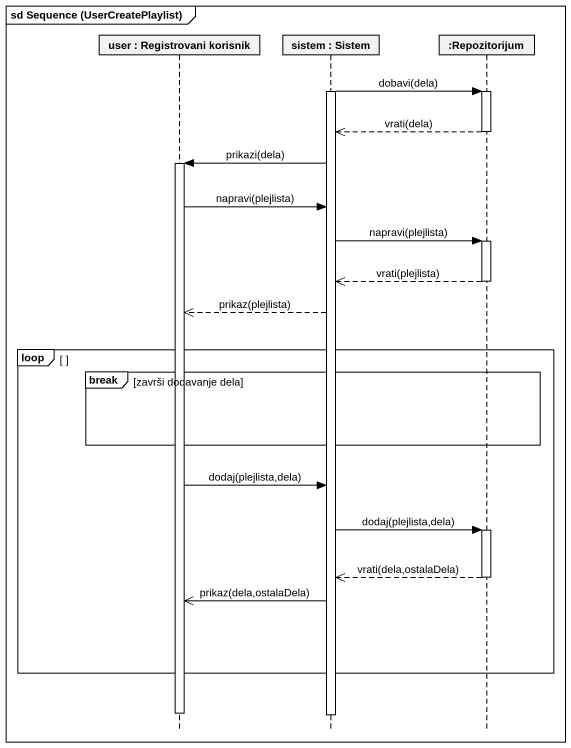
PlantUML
@startuml
mainframe sd Sequence (UserCreatePlaylist)
hide footbox
participant "user : Registrovani korisnik" as user
participant "sistem : Sistem" as sistem
participant ":Repozitorijum" as Repozitorijum

activate sistem
sistem -> Repozitorijum : dobavi(dela)
activate Repozitorijum
Repozitorijum -->> sistem : vrati(dela)
deactivate Repozitorijum
sistem -> user : prikazi(dela)
activate user
user -> sistem : napravi(plejlista)
sistem -> Repozitorijum : napravi(plejlista)
activate Repozitorijum
Repozitorijum -->> sistem : vrati(plejlista)
deactivate Repozitorijum
sistem -->> user : prikaz(plejlista)
loop
  break završi dodavanje dela
  end
  user -> sistem : dodaj(plejlista,dela)
  sistem -> Repozitorijum : dodaj(plejlista,dela)
  activate Repozitorijum
  Repozitorijum -->> sistem : vrati(dela,ostalaDela)
  deactivate Repozitorijum
  sistem ->> user : prikaz(dela,ostalaDela)
end
deactivate user
deactivate sistem
@enduml
